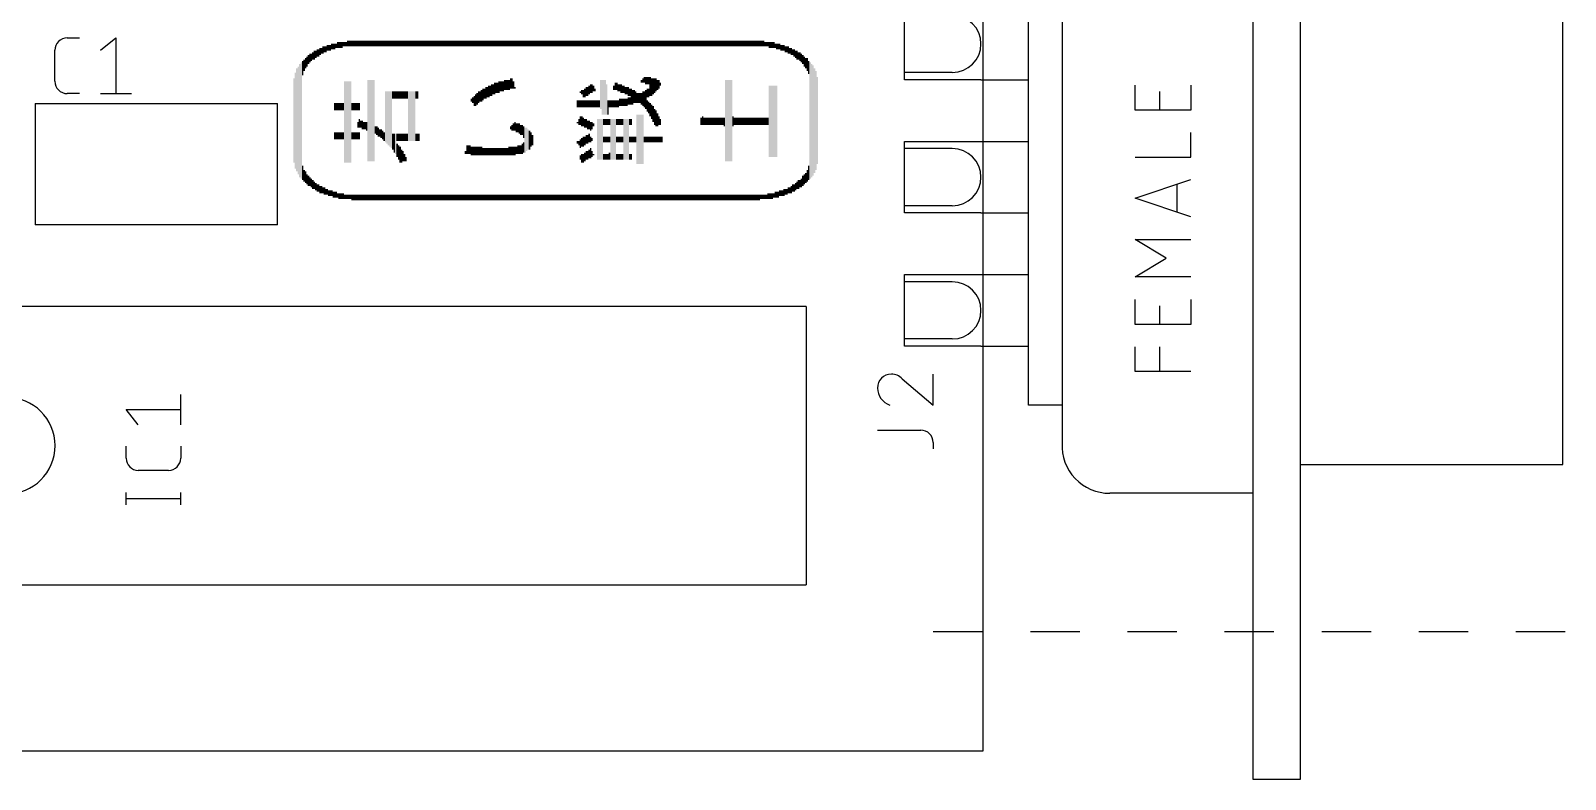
# Model space of a CAD drawing. Extents: x -12.2 to 54.6, y -5.6 to 69.1.
# Drawn here: x 4.03 to 36.2, y -5.6 to 10.1 of the extents above; entities that cross this region are included whole.
import ezdxf

# ---------------------------------------------------------------- set-up
doc = ezdxf.new("R2010")
doc.units = 0
for name, color, linetype in [('20', 30, 'CONTINUOUS'), ('21', 253, 'CONTINUOUS'), ('25', 253, 'CONTINUOUS'), ('51', 253, 'CONTINUOUS')]:
    doc.layers.add(name, color=color, linetype=linetype)

# ---------------------------------------------------------------- blocks, each defined once
blk = doc.blocks.new('RECT')
blk.add_solid([(-0.5, -0.5), (0.5, -0.5), (-0.5, 0.5), (0.5, 0.5)])

msp = doc.modelspace()

# ---------------------------------------------------------------- linework, layer by layer
at = {"layer": '20'}
for p, q in [((24, -5), (24, 47)), ((0, -5), (24, -5))]:
    msp.add_line(p, q, dxfattribs=at)
at = {"layer": '21'}
for p, q in [((29.65, 41.6), (29.65, 0.4)), ((30.65, 1), (30.65, 41)), ((36.15, 1), (36.15, 41)), ((24.95, 2.25), (24.95, 39.75)), ((25.65, 39.75), (25.65, 2.25)), ((23.95, 9.074), (24.95, 9.074)), ((27.1808, 8.4372), (27.1808, 8.9565)), ((27.7001, 8.4372), (27.7001, 8.8267)), ((28.3492, 8.9565), (28.3492, 8.4372)), ((4.1275, 8.5725), (4.1275, 6.0325)), ((4.1275, 8.5725), (9.2075, 8.5725)), ((9.2075, 6.0325), (9.2075, 8.5725)), ((28.3492, 8.4372), (27.1808, 8.4372)), ((23.95, 7.78), (24.95, 7.78)), ((28.3492, 7.4466), (28.3492, 7.9659)), ((27.1808, 7.4466), (28.3492, 7.4466)), ((27.1808, 6.5878), (28.3492, 6.9773)), ((28.0571, 6.8799), (28.0571, 6.2957)), ((28.3492, 6.1983), (27.1808, 6.5878)), ((23.95, 6.28), (24.95, 6.28)), ((9.2075, 6.0325), (4.1275, 6.0325)), ((27.8299, 5.3305), (27.1808, 5.72)), ((27.1808, 5.72), (28.3492, 5.72)), ((27.1808, 4.941), (27.8299, 5.3305)), ((23.95, 4.986), (24.95, 4.986)), ((28.3492, 4.941), (27.1808, 4.941)), ((20.2883, 4.3197), (3.5243, 4.3197)), ((20.2883, 4.3197), (20.2883, -1.5223)), ((27.1808, 3.9414), (27.1808, 4.4607)), ((27.7001, 3.9414), (27.7001, 4.3309)), ((28.3492, 4.4607), (28.3492, 3.9414)), ((28.3492, 3.9414), (27.1808, 3.9414)), ((23.95, 3.486), (24.95, 3.486)), ((27.1808, 2.9508), (27.1808, 3.4701)), ((27.7001, 2.9508), (27.7001, 3.4701)), ((28.3492, 2.9508), (27.1808, 2.9508)), ((25.65, 2.25), (24.95, 2.25)), ((25.65, 2.25), (25.65, 1.45)), ((30.65, -5.6), (30.65, 1)), ((30.65, 1), (36.15, 1)), ((29.65, 0.4), (26.65, 0.4)), ((29.65, 0.4), (29.65, -5.6)), ((3.5243, -1.5223), (20.2883, -1.5223)), ((22.95, -2.5), (23.9857, -2.5)), ((24.9857, -2.5), (26.0214, -2.5)), ((27.0214, -2.5), (28.0571, -2.5)), ((29.0571, -2.5), (30.0929, -2.5)), ((31.0929, -2.5), (32.1286, -2.5)), ((33.1286, -2.5), (34.1643, -2.5)), ((35.1643, -2.5), (36.2, -2.5)), ((29.65, -5.6), (30.65, -5.6))]:
    msp.add_line(p, q, dxfattribs=at)
for centre, radius, start, end in [((3.5243, 1.3988), 1.016, 270, 90), ((26.6494, 1.4006), 1.0006, 177.1716, 270.034)]:
    msp.add_arc(centre, radius, start, end, dxfattribs=at)
at = {"layer": '25'}
for p, q in [((4.5355, 9.0417), (4.5355, 9.6908)), ((4.7952, 9.9505), (5.0548, 9.9505)), ((5.4913, 9.6908), (5.8159, 9.9505)), ((5.8159, 9.9505), (5.8159, 8.782)), ((5.0548, 8.782), (4.7952, 8.782)), ((5.4913, 8.782), (6.1405, 8.782)), ((22.9492, 2.2501), (22.9492, 2.8992)), ((22.3001, 2.8018), (22.9492, 2.2501)), ((7.1755, 1.8369), (7.1755, 2.4719)), ((6.2865, 1.8369), (6.0325, 2.1544)), ((6.0325, 2.1544), (7.1755, 2.1544)), ((21.7808, 1.7228), (22.6896, 1.7228)), ((6.0325, 1.1347), (6.0325, 1.3887)), ((7.1755, 1.3887), (7.1755, 1.1347)), ((22.9492, 1.4631), (22.9492, 1.3333)), ((6.9215, 0.8807), (6.2865, 0.8807)), ((6.0325, 0.1605), (6.0325, 0.4145)), ((7.1755, 0.1605), (7.1755, 0.4145)), ((6.0325, 0.2875), (7.1755, 0.2875))]:
    msp.add_line(p, q, dxfattribs=at)
for centre, radius, start, end in [((4.7952, 9.6908), 0.2596, 90.0007, 180), ((4.7952, 9.0417), 0.2596, 180, 270), ((22.0729, 2.6071), 0.2921, 90, 180), ((22.0729, 2.5855), 0.3137, 43.6034, 90.0002), ((22.1561, 2.6071), 0.3753, 180.0001, 252.0554), ((22.6896, 1.4631), 0.2596, 0, 90), ((6.2865, 1.1347), 0.254, 180, 270), ((6.9215, 1.1347), 0.254, 270, 0)]:
    msp.add_arc(centre, radius, start, end, dxfattribs=at)
at = {"layer": '51'}
for p, q in [((22.35, 9.224), (22.35, 10.424)), ((22.35, 9.074), (22.35, 9.224)), ((23.35, 9.224), (22.35, 9.224)), ((23.95, 9.074), (22.35, 9.074)), ((22.35, 7.63), (22.35, 7.78)), ((22.35, 7.78), (23.95, 7.78)), ((22.35, 6.43), (22.35, 7.63)), ((23.35, 7.63), (22.35, 7.63)), ((22.35, 6.28), (22.35, 6.43)), ((23.35, 6.43), (22.35, 6.43)), ((23.95, 6.28), (22.35, 6.28)), ((22.35, 4.836), (22.35, 4.986)), ((22.35, 4.986), (23.95, 4.986)), ((22.35, 3.636), (22.35, 4.836)), ((23.35, 4.836), (22.35, 4.836)), ((22.35, 3.486), (22.35, 3.636)), ((23.35, 3.636), (22.35, 3.636)), ((23.95, 3.486), (22.35, 3.486))]:
    msp.add_line(p, q, dxfattribs=at)
for centre in [(23.35, 9.824), (23.35, 7.03), (23.35, 4.236)]:
    msp.add_arc(centre, 0.6, 270, 90, dxfattribs=at)

# ---------------------------------------------------------------- block references
at = {"layer": '21', "yscale": 0.0305, "rotation": 90}
for p, xscale in [((9.9764, 9.5888), 0.1829), ((10.0069, 9.604), 0.1524), ((10.0374, 9.6345), 0.1524), ((10.0679, 9.6345), 0.1524), ((10.0983, 9.665), 0.1524), ((10.1288, 9.6802), 0.1219), ((10.1593, 9.6955), 0.1524), ((10.1898, 9.7107), 0.1219), ((10.2203, 9.7107), 0.1219), ((10.2507, 9.7412), 0.1219), ((10.2812, 9.7412), 0.1219), ((10.3117, 9.7412), 0.1219), ((10.3422, 9.7717), 0.1219), ((10.3727, 9.7717), 0.1219), ((10.4031, 9.7717), 0.1219), ((10.4336, 9.7869), 0.0914), ((10.4641, 9.8022), 0.1219), ((10.4946, 9.8022), 0.1219), ((10.5251, 9.8022), 0.1219), ((10.5555, 9.8022), 0.1219), ((10.586, 9.8174), 0.0914), ((10.6165, 9.8174), 0.0914), ((10.647, 9.8174), 0.0914), ((10.6775, 9.8326), 0.1219), ((10.7079, 9.8326), 0.1219), ((10.7384, 9.8326), 0.1219), ((10.7689, 9.8326), 0.1219), ((10.7994, 9.8326), 0.1219), ((10.8299, 9.8326), 0.1219), ((10.8603, 9.8326), 0.1219), ((10.8908, 9.8326), 0.1219), ((10.9213, 9.8326), 0.1219), ((10.9518, 9.8326), 0.1219), ((10.9823, 9.8326), 0.1219), ((11.0127, 9.8326), 0.1219), ((11.0432, 9.8326), 0.1219), ((11.0737, 9.8326), 0.1219), ((11.1042, 9.8326), 0.1219), ((11.1347, 9.8326), 0.1219), ((11.1651, 9.8326), 0.1219), ((11.1956, 9.8326), 0.1219), ((11.2261, 9.8326), 0.1219), ((11.2566, 9.8326), 0.1219), ((11.2871, 9.8326), 0.1219), ((11.3175, 9.8326), 0.1219), ((11.348, 9.8326), 0.1219), ((11.3785, 9.8326), 0.1219), ((11.409, 9.8326), 0.1219), ((11.4395, 9.8326), 0.1219), ((11.4699, 9.8326), 0.1219), ((11.5004, 9.8326), 0.1219), ((11.5309, 9.8326), 0.1219), ((11.5614, 9.8326), 0.1219), ((11.5919, 9.8326), 0.1219), ((11.6223, 9.8326), 0.1219), ((11.6528, 9.8326), 0.1219), ((11.6833, 9.8326), 0.1219), ((11.7138, 9.8326), 0.1219), ((11.7443, 9.8326), 0.1219), ((11.7747, 9.8326), 0.1219), ((11.8052, 9.8326), 0.1219), ((11.8357, 9.8326), 0.1219), ((11.8662, 9.8326), 0.1219), ((11.8967, 9.8326), 0.1219), ((11.9271, 9.8326), 0.1219), ((11.9576, 9.8326), 0.1219), ((11.9881, 9.8326), 0.1219), ((12.0186, 9.8326), 0.1219), ((12.0491, 9.8326), 0.1219), ((12.0795, 9.8326), 0.1219), ((12.11, 9.8326), 0.1219), ((12.1405, 9.8326), 0.1219), ((12.171, 9.8326), 0.1219), ((12.2015, 9.8326), 0.1219), ((12.2319, 9.8326), 0.1219), ((12.2624, 9.8326), 0.1219), ((12.2929, 9.8326), 0.1219), ((12.3234, 9.8326), 0.1219), ((12.3539, 9.8326), 0.1219), ((12.3843, 9.8326), 0.1219), ((12.4148, 9.8326), 0.1219), ((12.4453, 9.8326), 0.1219), ((12.4758, 9.8326), 0.1219), ((12.5063, 9.8326), 0.1219), ((12.5367, 9.8326), 0.1219), ((12.5672, 9.8326), 0.1219), ((12.5977, 9.8326), 0.1219), ((12.6282, 9.8326), 0.1219), ((12.6587, 9.8326), 0.1219), ((12.6891, 9.8326), 0.1219), ((12.7196, 9.8326), 0.1219), ((12.7501, 9.8326), 0.1219), ((12.7806, 9.8326), 0.1219), ((12.8111, 9.8326), 0.1219), ((12.8415, 9.8326), 0.1219), ((12.872, 9.8326), 0.1219), ((12.9025, 9.8326), 0.1219), ((12.933, 9.8326), 0.1219), ((12.9635, 9.8326), 0.1219), ((12.9939, 9.8326), 0.1219), ((13.0244, 9.8326), 0.1219), ((13.0549, 9.8326), 0.1219), ((13.0854, 9.8326), 0.1219), ((13.1159, 9.8326), 0.1219), ((13.1463, 9.8326), 0.1219), ((13.1768, 9.8326), 0.1219), ((13.2073, 9.8326), 0.1219), ((13.2378, 9.8326), 0.1219), ((13.2683, 9.8326), 0.1219), ((13.2987, 9.8326), 0.1219), ((13.3292, 9.8326), 0.1219), ((13.3597, 9.8326), 0.1219), ((13.3902, 9.8326), 0.1219), ((13.4207, 9.8326), 0.1219), ((13.4511, 9.8326), 0.1219), ((13.4816, 9.8326), 0.1219), ((13.5121, 9.8326), 0.1219), ((13.5426, 9.8326), 0.1219), ((13.5731, 9.8326), 0.1219), ((13.6035, 9.8326), 0.1219), ((13.634, 9.8326), 0.1219), ((13.6645, 9.8326), 0.1219), ((13.695, 9.8326), 0.1219), ((13.7255, 9.8326), 0.1219), ((13.7559, 9.8326), 0.1219), ((13.7864, 9.8326), 0.1219), ((13.8169, 9.8326), 0.1219), ((13.8474, 9.8326), 0.1219), ((13.8779, 9.8326), 0.1219), ((13.9083, 9.8326), 0.1219), ((13.9388, 9.8326), 0.1219), ((13.9693, 9.8326), 0.1219), ((13.9998, 9.8326), 0.1219), ((14.0303, 9.8326), 0.1219), ((14.0607, 9.8326), 0.1219), ((14.0912, 9.8326), 0.1219), ((14.1217, 9.8326), 0.1219), ((14.1522, 9.8326), 0.1219), ((14.1827, 9.8326), 0.1219), ((14.2131, 9.8326), 0.1219), ((14.2436, 9.8326), 0.1219), ((14.2741, 9.8326), 0.1219), ((14.3046, 9.8326), 0.1219), ((14.3351, 9.8326), 0.1219), ((14.3655, 9.8326), 0.1219), ((14.396, 9.8326), 0.1219), ((14.4265, 9.8326), 0.1219), ((14.457, 9.8326), 0.1219), ((14.4875, 9.8326), 0.1219), ((14.5179, 9.8326), 0.1219), ((14.5484, 9.8326), 0.1219), ((14.5789, 9.8326), 0.1219), ((14.6094, 9.8326), 0.1219), ((14.6399, 9.8326), 0.1219), ((14.6703, 9.8326), 0.1219), ((14.7008, 9.8326), 0.1219), ((14.7313, 9.8326), 0.1219), ((14.7618, 9.8326), 0.1219), ((14.7923, 9.8326), 0.1219), ((14.8227, 9.8326), 0.1219), ((14.8532, 9.8326), 0.1219), ((14.8837, 9.8326), 0.1219), ((14.9142, 9.8326), 0.1219), ((14.9447, 9.8326), 0.1219), ((14.9751, 9.8326), 0.1219), ((15.0056, 9.8326), 0.1219), ((15.0361, 9.8326), 0.1219), ((15.0666, 9.8326), 0.1219), ((15.0971, 9.8326), 0.1219), ((15.1275, 9.8326), 0.1219), ((15.158, 9.8326), 0.1219), ((15.1885, 9.8326), 0.1219), ((15.219, 9.8326), 0.1219), ((15.2495, 9.8326), 0.1219), ((15.2799, 9.8326), 0.1219), ((15.3104, 9.8326), 0.1219), ((15.3409, 9.8326), 0.1219), ((15.3714, 9.8326), 0.1219), ((15.4019, 9.8326), 0.1219), ((15.4323, 9.8326), 0.1219), ((15.4628, 9.8326), 0.1219), ((15.4933, 9.8326), 0.1219), ((15.5238, 9.8326), 0.1219), ((15.5543, 9.8326), 0.1219), ((15.5847, 9.8326), 0.1219), ((15.6152, 9.8326), 0.1219), ((15.6457, 9.8326), 0.1219), ((15.6762, 9.8326), 0.1219), ((15.7067, 9.8326), 0.1219), ((15.7371, 9.8326), 0.1219), ((15.7676, 9.8326), 0.1219), ((15.7981, 9.8326), 0.1219), ((15.8286, 9.8326), 0.1219), ((15.8591, 9.8326), 0.1219), ((15.8895, 9.8326), 0.1219), ((15.92, 9.8326), 0.1219), ((15.9505, 9.8326), 0.1219), ((15.981, 9.8326), 0.1219), ((16.0115, 9.8326), 0.1219), ((16.0419, 9.8326), 0.1219), ((16.0724, 9.8326), 0.1219), ((16.1029, 9.8326), 0.1219), ((16.1334, 9.8326), 0.1219), ((16.1639, 9.8326), 0.1219), ((16.1943, 9.8326), 0.1219), ((16.2248, 9.8326), 0.1219), ((16.2553, 9.8326), 0.1219), ((16.2858, 9.8326), 0.1219), ((16.3163, 9.8326), 0.1219), ((16.3467, 9.8326), 0.1219), ((16.3772, 9.8326), 0.1219), ((16.4077, 9.8326), 0.1219), ((16.4382, 9.8326), 0.1219), ((16.4687, 9.8326), 0.1219), ((16.4991, 9.8326), 0.1219), ((16.5296, 9.8326), 0.1219), ((16.5601, 9.8326), 0.1219), ((16.5906, 9.8326), 0.1219), ((16.6211, 9.8326), 0.1219), ((16.6515, 9.8326), 0.1219), ((16.682, 9.8326), 0.1219), ((16.7125, 9.8326), 0.1219), ((16.743, 9.8326), 0.1219), ((16.7735, 9.8326), 0.1219), ((16.8039, 9.8326), 0.1219), ((16.8344, 9.8326), 0.1219), ((16.8649, 9.8326), 0.1219), ((16.8954, 9.8326), 0.1219), ((16.9259, 9.8326), 0.1219), ((16.9563, 9.8326), 0.1219), ((16.9868, 9.8326), 0.1219), ((17.0173, 9.8326), 0.1219), ((17.0478, 9.8326), 0.1219), ((17.0783, 9.8326), 0.1219), ((17.1087, 9.8326), 0.1219), ((17.1392, 9.8326), 0.1219), ((17.1697, 9.8326), 0.1219), ((17.2002, 9.8326), 0.1219), ((17.2307, 9.8326), 0.1219), ((17.2611, 9.8326), 0.1219), ((17.2916, 9.8326), 0.1219), ((17.3221, 9.8326), 0.1219), ((17.3526, 9.8326), 0.1219), ((17.3831, 9.8326), 0.1219), ((17.4135, 9.8326), 0.1219), ((17.444, 9.8326), 0.1219), ((17.4745, 9.8326), 0.1219), ((17.505, 9.8326), 0.1219), ((17.5355, 9.8326), 0.1219), ((17.5659, 9.8326), 0.1219), ((17.5964, 9.8326), 0.1219), ((17.6269, 9.8326), 0.1219), ((17.6574, 9.8326), 0.1219), ((17.6879, 9.8326), 0.1219), ((17.7183, 9.8326), 0.1219), ((17.7488, 9.8326), 0.1219), ((17.7793, 9.8326), 0.1219), ((17.8098, 9.8326), 0.1219), ((17.8403, 9.8326), 0.1219), ((17.8707, 9.8326), 0.1219), ((17.9012, 9.8326), 0.1219), ((17.9317, 9.8326), 0.1219), ((17.9622, 9.8326), 0.1219), ((17.9927, 9.8326), 0.1219), ((18.0231, 9.8326), 0.1219), ((18.0536, 9.8326), 0.1219), ((18.0841, 9.8326), 0.1219), ((18.1146, 9.8326), 0.1219), ((18.1451, 9.8326), 0.1219), ((18.1755, 9.8326), 0.1219), ((18.206, 9.8326), 0.1219), ((18.2365, 9.8326), 0.1219), ((18.267, 9.8326), 0.1219), ((18.2975, 9.8326), 0.1219), ((18.3279, 9.8326), 0.1219), ((18.3584, 9.8326), 0.1219), ((18.3889, 9.8326), 0.1219), ((18.4194, 9.8326), 0.1219), ((18.4499, 9.8326), 0.1219), ((18.4803, 9.8326), 0.1219), ((18.5108, 9.8326), 0.1219), ((18.5413, 9.8326), 0.1219), ((18.5718, 9.8326), 0.1219), ((18.6023, 9.8326), 0.1219), ((18.6327, 9.8326), 0.1219), ((18.6632, 9.8326), 0.1219), ((18.6937, 9.8326), 0.1219), ((18.7242, 9.8326), 0.1219), ((18.7547, 9.8326), 0.1219), ((18.7851, 9.8326), 0.1219), ((18.8156, 9.8326), 0.1219), ((18.8461, 9.8326), 0.1219), ((18.8766, 9.8326), 0.1219), ((18.9071, 9.8326), 0.1219), ((18.9375, 9.8326), 0.1219), ((18.968, 9.8326), 0.1219), ((18.9985, 9.8326), 0.1219), ((19.029, 9.8326), 0.1219), ((19.0595, 9.8326), 0.1219), ((19.0899, 9.8326), 0.1219), ((19.1204, 9.8326), 0.1219), ((19.1509, 9.8326), 0.1219), ((19.1814, 9.8326), 0.1219), ((19.2119, 9.8326), 0.1219), ((19.2423, 9.8326), 0.1219), ((19.2728, 9.8326), 0.1219), ((19.3033, 9.8326), 0.1219), ((19.3338, 9.8326), 0.1219), ((19.3643, 9.8326), 0.1219), ((19.3947, 9.8326), 0.1219), ((19.4252, 9.8174), 0.0914), ((19.4557, 9.8174), 0.0914), ((19.4862, 9.8174), 0.0914), ((19.5167, 9.8022), 0.1219), ((19.5471, 9.8022), 0.1219), ((19.5776, 9.8022), 0.1219), ((19.6081, 9.8022), 0.1219), ((19.6386, 9.7869), 0.0914), ((19.6691, 9.7717), 0.1219), ((19.6995, 9.7717), 0.1219), ((19.73, 9.7717), 0.1219), ((19.7605, 9.7412), 0.1219), ((19.791, 9.7412), 0.1219), ((19.8215, 9.7412), 0.1219), ((19.8519, 9.7107), 0.1219), ((19.8824, 9.7107), 0.1219), ((19.9129, 9.6955), 0.1524), ((19.9434, 9.6802), 0.1219), ((19.9739, 9.665), 0.1524), ((20.0043, 9.6498), 0.1219), ((20.0348, 9.6345), 0.1524), ((20.0653, 9.604), 0.1524), ((20.0958, 9.5888), 0.1829), ((9.6411, 8.2172), 2.2555), ((9.6716, 8.2172), 2.3774), ((9.7021, 8.2172), 2.4384), ((9.7326, 9.3145), 0.3048), ((9.7631, 9.3754), 0.2438), ((9.7935, 9.4212), 0.2134), ((9.824, 9.4516), 0.2134), ((9.8545, 9.4974), 0.1829), ((9.885, 9.5278), 0.1829), ((9.9155, 9.5431), 0.1524), ((9.9459, 9.5736), 0.1524), ((20.1263, 9.5736), 0.1524), ((20.1567, 9.5583), 0.1829), ((20.1872, 9.5278), 0.1829), ((20.2177, 9.4974), 0.1829), ((20.2482, 9.4516), 0.2134), ((20.2787, 9.4212), 0.2134), ((20.3091, 9.3907), 0.2743), ((20.3396, 9.3297), 0.2743), ((20.3701, 8.2172), 2.4384), ((20.4006, 8.2172), 2.3774), ((20.4311, 8.2172), 2.3165), ((9.5497, 8.2172), 1.7678), ((9.5802, 8.2172), 2.0117), ((9.6107, 8.2324), 2.1641), ((10.6165, 8.1867), 1.7069), ((10.647, 8.1867), 1.7069), ((10.6775, 8.1867), 1.7069), ((10.7079, 8.1867), 1.7069), ((10.7384, 8.1867), 1.7069), ((11.1042, 8.2172), 1.7069), ((11.1347, 8.2172), 1.7069), ((11.1651, 8.2172), 1.7069), ((11.1956, 8.2172), 1.7069), ((11.2261, 8.2172), 1.7069), ((13.7559, 8.8878), 0.2438), ((13.7864, 8.903), 0.2134), ((13.8169, 8.903), 0.2134), ((13.8474, 8.9182), 0.2438), ((13.8779, 8.9335), 0.2134), ((13.9083, 8.9335), 0.2134), ((13.9388, 8.9335), 0.2134), ((13.9693, 8.964), 0.2134), ((13.9998, 8.964), 0.2134), ((14.0303, 8.964), 0.2134), ((14.0607, 8.964), 0.2134), ((14.0912, 8.9944), 0.2134), ((14.1217, 8.9944), 0.2134), ((14.1522, 8.964), 0.1524), ((15.981, 8.7658), 0.6096), ((16.0115, 8.7049), 0.7315), ((16.0419, 8.7049), 0.7315), ((16.0724, 8.7049), 0.7315), ((16.2858, 8.9335), 0.1524), ((16.3163, 8.9335), 0.1524), ((16.8344, 9.0402), 0.061), ((16.8649, 9.0554), 0.0914), ((16.8954, 9.0706), 0.1219), ((16.9259, 9.0554), 0.1524), ((16.9563, 9.0554), 0.1524), ((16.9868, 9.0554), 0.1524), ((17.0173, 8.9335), 0.3962), ((17.0478, 8.9182), 0.3658), ((17.0783, 8.9335), 0.3353), ((17.1087, 8.9487), 0.3048), ((17.1392, 8.964), 0.2743), ((17.1697, 8.964), 0.2134), ((17.2002, 8.9792), 0.1829), ((17.2307, 8.9792), 0.061), ((18.6023, 8.2172), 1.7069), ((18.6327, 8.2172), 1.7069), ((18.6632, 8.2172), 1.7069), ((18.6937, 8.2172), 1.7069), ((18.7242, 8.2172), 1.7069), ((20.4615, 8.2172), 2.1946), ((20.492, 8.2172), 2.0726), ((20.5225, 8.2172), 1.8288), ((11.4699, 8.2934), 1.0668), ((11.5004, 8.2782), 1.0973), ((11.5309, 8.2629), 1.1278), ((11.5614, 8.2477), 1.1582), ((11.5919, 8.2324), 1.1887), ((11.6223, 8.7506), 0.1524), ((11.6528, 8.7506), 0.1524), ((11.6833, 8.7506), 0.1524), ((11.7138, 8.7506), 0.1524), ((11.7443, 8.7506), 0.1524), ((11.7747, 8.7506), 0.1524), ((11.8052, 8.7506), 0.1524), ((11.8357, 8.7506), 0.1524), ((11.8662, 8.7506), 0.1524), ((11.8967, 8.7506), 0.1524), ((11.9271, 8.7506), 0.1524), ((11.9576, 8.3086), 1.0363), ((11.9881, 8.3086), 1.0363), ((12.0186, 8.3086), 1.0363), ((12.0491, 8.3086), 1.0363), ((12.0795, 8.3086), 1.0363), ((12.11, 8.7506), 0.1524), ((12.1405, 8.7506), 0.1524), ((13.2987, 8.6439), 0.1219), ((13.3292, 8.6287), 0.2134), ((13.3597, 8.6439), 0.2438), ((13.3902, 8.6744), 0.2438), ((13.4207, 8.7049), 0.2438), ((13.4511, 8.7201), 0.2134), ((13.4816, 8.7354), 0.2438), ((13.5121, 8.7658), 0.2438), ((13.5426, 8.7811), 0.2134), ((13.5731, 8.7963), 0.2438), ((13.6035, 8.8116), 0.2134), ((13.634, 8.8268), 0.2438), ((13.6645, 8.842), 0.2134), ((13.695, 8.8573), 0.2438), ((13.7255, 8.8725), 0.2134), ((14.1827, 8.903), 0.0305), ((15.5543, 8.8116), 0.0305), ((15.5847, 8.8116), 0.0914), ((15.6152, 8.7811), 0.1524), ((15.6457, 8.7963), 0.1829), ((15.6762, 8.8268), 0.1829), ((15.7067, 8.8268), 0.1829), ((15.7371, 8.8573), 0.1829), ((15.7676, 8.8878), 0.1829), ((15.7981, 8.8878), 0.1829), ((15.8286, 8.8878), 0.1219), ((15.8591, 8.8573), 0.061), ((16.1029, 8.6592), 0.6401), ((16.2553, 8.903), 0.0914), ((16.3467, 8.903), 0.1524), ((16.3772, 8.903), 0.1524), ((16.4077, 8.8878), 0.1829), ((16.4382, 8.8725), 0.1524), ((16.4687, 8.8725), 0.1524), ((16.4991, 8.842), 0.1524), ((16.5296, 8.842), 0.1524), ((16.5601, 8.8268), 0.1829), ((16.5601, 8.6287), 0.1524), ((16.5906, 8.8116), 0.1524), ((16.5906, 8.6287), 0.1524), ((16.6211, 8.7201), 0.3353), ((16.6515, 8.7049), 0.3048), ((16.682, 8.7201), 0.2743), ((16.7125, 8.7049), 0.2438), ((16.743, 8.6896), 0.2134), ((16.7735, 8.6896), 0.2134), ((16.8039, 8.6896), 0.2134), ((16.8344, 8.6744), 0.2438), ((16.8649, 8.6744), 0.3048), ((16.8954, 8.6592), 0.3353), ((16.9259, 8.6592), 0.3962), ((16.9563, 8.7963), 0.1829), ((16.9868, 8.7963), 0.1829), ((19.5167, 8.202), 1.4935), ((19.5471, 8.202), 1.4935), ((19.5776, 8.202), 1.4935), ((19.6081, 8.202), 1.4935), ((19.6386, 8.202), 1.4935), ((19.6691, 8.202), 1.4935), ((10.4031, 8.5068), 0.1524), ((10.4336, 8.5068), 0.1524), ((10.4641, 8.5068), 0.1524), ((10.4946, 8.5068), 0.1524), ((10.5251, 8.5068), 0.1524), ((10.5555, 8.5068), 0.1524), ((10.586, 8.5068), 0.1524), ((10.7689, 8.5068), 0.1524), ((10.7994, 8.5068), 0.1524), ((10.8299, 8.5068), 0.1524), ((10.8603, 8.5068), 0.1524), ((10.8908, 8.5068), 0.1524), ((10.9213, 8.5068), 0.1524), ((13.2683, 8.6439), 0.061), ((15.4933, 8.5677), 0.1524), ((15.5238, 8.5677), 0.1524), ((15.5543, 8.5677), 0.1524), ((15.5847, 8.5677), 0.1524), ((15.6152, 8.5677), 0.1524), ((15.6457, 8.5677), 0.1524), ((15.6762, 8.5677), 0.1524), ((15.7067, 8.5677), 0.1524), ((15.7371, 8.5677), 0.1524), ((15.7676, 8.5677), 0.1524), ((15.7981, 8.5677), 0.1524), ((15.8286, 8.5677), 0.1524), ((15.8591, 8.5677), 0.1524), ((15.8895, 8.5677), 0.1524), ((15.92, 8.5677), 0.1524), ((15.9505, 8.5677), 0.1524), ((16.1334, 8.4915), 0.3048), ((16.1639, 8.5677), 0.1524), ((16.1943, 8.5677), 0.1524), ((16.2248, 8.5677), 0.1524), ((16.2553, 8.5677), 0.1524), ((16.2858, 8.5677), 0.1524), ((16.3163, 8.5677), 0.1524), ((16.3467, 8.5677), 0.1524), ((16.3772, 8.5982), 0.1524), ((16.4077, 8.5982), 0.1524), ((16.4382, 8.5982), 0.1524), ((16.4687, 8.5982), 0.1524), ((16.4991, 8.5982), 0.1524), ((16.5296, 8.5982), 0.1524), ((16.9563, 8.522), 0.2438), ((16.9868, 8.4915), 0.2438), ((17.0173, 8.4458), 0.2743), ((17.0478, 8.4001), 0.3048), ((17.0783, 8.3544), 0.3353), ((17.1087, 8.2934), 0.3353), ((17.1392, 8.2629), 0.3353), ((17.1697, 8.2324), 0.2743), ((10.8908, 8.1258), 0.1219), ((10.9213, 8.1562), 0.1829), ((10.9518, 8.141), 0.1524), ((10.9823, 8.1258), 0.1829), ((11.0127, 8.1105), 0.1524), ((11.0432, 8.1105), 0.1524), ((11.0737, 8.0953), 0.1829), ((11.2566, 8.0191), 0.1524), ((11.2871, 8.0038), 0.1829), ((11.3175, 7.9734), 0.1829), ((14.0912, 8.0648), 0.061), ((14.1217, 8.0648), 0.1219), ((14.1522, 8.08), 0.1524), ((14.1827, 8.0953), 0.1829), ((14.2131, 8.0648), 0.1829), ((14.2436, 8.0648), 0.1829), ((14.2741, 8.0496), 0.2134), ((14.3046, 8.0191), 0.2134), ((14.3351, 8.0191), 0.2134), ((14.3655, 7.9734), 0.2438), ((14.396, 7.8057), 0.5182), ((14.4265, 7.821), 0.4877), ((15.4933, 8.1715), 0.0305), ((15.5238, 8.1867), 0.1219), ((15.5543, 8.2172), 0.1829), ((15.5847, 8.202), 0.2134), ((15.6152, 8.1867), 0.1829), ((15.6457, 8.1562), 0.1829), ((15.6762, 8.1562), 0.1829), ((15.7067, 8.1258), 0.1829), ((15.7371, 8.1258), 0.1829), ((15.7676, 8.0953), 0.1829), ((15.7981, 8.1105), 0.1524), ((15.8286, 8.1258), 0.061), ((15.92, 7.821), 0.8534), ((15.9505, 7.821), 0.8534), ((15.981, 7.821), 0.8534), ((16.0115, 7.821), 0.8534), ((16.0419, 8.1867), 0.1219), ((16.0724, 8.1867), 0.1219), ((16.1029, 8.1867), 0.1219), ((16.1334, 8.1867), 0.1219), ((16.1639, 8.1867), 0.1219), ((16.1943, 7.821), 0.8534), ((16.2248, 7.821), 0.8534), ((16.2553, 7.821), 0.8534), ((16.2858, 7.821), 0.8534), ((16.3163, 8.1867), 0.1219), ((16.3467, 8.1867), 0.1219), ((16.3772, 8.1867), 0.1219), ((16.4077, 8.1867), 0.1219), ((16.4382, 8.1867), 0.1219), ((16.4687, 7.821), 0.8534), ((16.4991, 7.821), 0.8534), ((16.5296, 7.821), 0.8534), ((16.5601, 7.821), 0.8534), ((16.5906, 8.1867), 0.1219), ((16.6211, 8.1867), 0.1219), ((16.743, 7.821), 1.0363), ((16.7735, 7.821), 1.0363), ((16.8039, 7.821), 1.0363), ((16.8344, 7.821), 1.0363), ((16.8649, 7.821), 1.0363), ((17.2002, 8.2172), 0.1829), ((17.2307, 8.1867), 0.1219), ((18.0841, 8.202), 0.1524), ((18.1146, 8.2172), 0.1829), ((18.1451, 8.202), 0.1524), ((18.1755, 8.202), 0.1524), ((18.206, 8.202), 0.1524), ((18.2365, 8.202), 0.1524), ((18.267, 8.202), 0.1524), ((18.2975, 8.202), 0.1524), ((18.3279, 8.202), 0.1524), ((18.3584, 8.202), 0.1524), ((18.3889, 8.202), 0.1524), ((18.4194, 8.202), 0.1524), ((18.4499, 8.202), 0.1524), ((18.4803, 8.202), 0.1524), ((18.5108, 8.202), 0.1524), ((18.5413, 8.202), 0.1524), ((18.5718, 8.1867), 0.1829), ((18.7547, 8.202), 0.2134), ((18.7851, 8.202), 0.1524), ((18.8156, 8.202), 0.1524), ((18.8461, 8.202), 0.1524), ((18.8766, 8.202), 0.1524), ((18.9071, 8.202), 0.1524), ((18.9375, 8.202), 0.1524), ((18.968, 8.202), 0.1524), ((18.9985, 8.202), 0.1524), ((19.029, 8.202), 0.1524), ((19.0595, 8.202), 0.1524), ((19.0899, 8.202), 0.1524), ((19.1204, 8.202), 0.1524), ((19.1509, 8.202), 0.1524), ((19.1814, 8.202), 0.1524), ((19.2119, 8.202), 0.1524), ((19.2423, 8.202), 0.1524), ((19.2728, 8.202), 0.1524), ((19.3033, 8.202), 0.1524), ((19.3338, 8.202), 0.1524), ((19.3643, 8.202), 0.1524), ((19.3947, 8.202), 0.1524), ((19.4252, 8.202), 0.1524), ((19.4557, 8.202), 0.1524), ((19.4862, 8.202), 0.1524), ((10.4031, 7.8972), 0.1524), ((10.4336, 7.8972), 0.1524), ((10.4641, 7.8972), 0.1524), ((10.4946, 7.8972), 0.1524), ((10.5251, 7.8972), 0.1524), ((10.5555, 7.8972), 0.1524), ((10.586, 7.8972), 0.1524), ((10.7689, 7.8972), 0.1524), ((10.7994, 7.8972), 0.1524), ((10.8299, 7.8972), 0.1524), ((10.8603, 7.8972), 0.1524), ((10.8908, 7.8972), 0.1524), ((10.9213, 7.8972), 0.1524), ((11.348, 7.9581), 0.1524), ((11.3785, 7.9429), 0.1829), ((11.409, 7.9124), 0.1829), ((11.4395, 7.8819), 0.1829), ((11.6223, 7.7752), 0.3353), ((11.6528, 7.7448), 0.3962), ((11.6833, 7.7295), 0.4267), ((11.7138, 7.8667), 0.1524), ((11.7138, 7.5924), 0.2743), ((11.7443, 7.8667), 0.1524), ((11.7747, 7.8667), 0.1524), ((11.8052, 7.8667), 0.1524), ((11.8357, 7.8667), 0.1524), ((11.8662, 7.8667), 0.1524), ((11.8967, 7.8667), 0.1524), ((11.9271, 7.8667), 0.1524), ((12.11, 7.8667), 0.1524), ((12.1405, 7.8667), 0.1524), ((12.171, 7.8667), 0.1524), ((14.3351, 7.6228), 0.2134), ((14.3655, 7.6533), 0.2134), ((14.457, 7.821), 0.4267), ((14.4875, 7.8057), 0.3962), ((14.5179, 7.821), 0.3048), ((14.5484, 7.8057), 0.2134), ((15.4933, 7.76), 0.061), ((15.5238, 7.7448), 0.0914), ((15.5543, 7.7295), 0.1829), ((15.5847, 7.76), 0.1829), ((15.6152, 7.7752), 0.2134), ((15.6457, 7.7905), 0.1829), ((15.6762, 7.821), 0.1829), ((15.7067, 7.821), 0.1829), ((15.7371, 7.8514), 0.1829), ((15.7676, 7.821), 0.1219), ((15.7981, 7.821), 0.061), ((16.0419, 7.821), 0.1219), ((16.0724, 7.821), 0.1219), ((16.1029, 7.821), 0.1219), ((16.1334, 7.821), 0.1219), ((16.1639, 7.821), 0.1219), ((16.3163, 7.821), 0.1219), ((16.3467, 7.821), 0.1219), ((16.3772, 7.821), 0.1219), ((16.4077, 7.821), 0.1219), ((16.4382, 7.821), 0.1219), ((16.5906, 7.821), 0.1219), ((16.6211, 7.821), 0.1219), ((16.6515, 7.821), 0.1219), ((16.682, 7.821), 0.1219), ((16.7125, 7.821), 0.1219), ((16.8954, 7.821), 0.1219), ((16.9259, 7.821), 0.1219), ((16.9563, 7.821), 0.1219), ((16.9868, 7.821), 0.1219), ((17.0173, 7.821), 0.1219), ((17.0478, 7.821), 0.1219), ((17.0783, 7.821), 0.1219), ((17.1087, 7.821), 0.1219), ((17.1392, 7.821), 0.1219), ((17.1697, 7.821), 0.1219), ((17.2002, 7.821), 0.1219), ((17.2307, 7.821), 0.1219), ((17.2611, 7.821), 0.1219), ((11.7443, 7.5466), 0.3048), ((11.7747, 7.5009), 0.3353), ((11.8052, 7.4704), 0.2743), ((11.8357, 7.4704), 0.2134), ((11.8662, 7.44), 0.1524), ((11.8967, 7.4095), 0.0914), ((13.1463, 7.5466), 0.061), ((13.1768, 7.6076), 0.1829), ((13.2073, 7.6076), 0.1829), ((13.2378, 7.6076), 0.1829), ((13.2683, 7.5771), 0.1829), ((13.2987, 7.5771), 0.1829), ((13.3292, 7.5771), 0.1829), ((13.3597, 7.5771), 0.1829), ((13.3902, 7.5771), 0.1829), ((13.4207, 7.5771), 0.1829), ((13.4511, 7.5771), 0.1829), ((13.4816, 7.5771), 0.1829), ((13.5121, 7.5619), 0.1524), ((13.5426, 7.5619), 0.1524), ((13.5731, 7.5619), 0.1524), ((13.6035, 7.5619), 0.1524), ((13.634, 7.5619), 0.1524), ((13.6645, 7.5619), 0.1524), ((13.695, 7.5619), 0.1524), ((13.7255, 7.5619), 0.1524), ((13.7559, 7.5619), 0.1524), ((13.7864, 7.5619), 0.1524), ((13.8169, 7.5619), 0.1524), ((13.8474, 7.5619), 0.1524), ((13.8779, 7.5619), 0.1524), ((13.9083, 7.5619), 0.1524), ((13.9388, 7.5619), 0.1524), ((13.9693, 7.5619), 0.1524), ((13.9998, 7.5619), 0.1524), ((14.0303, 7.5619), 0.1524), ((14.0607, 7.5771), 0.1829), ((14.0912, 7.5771), 0.1829), ((14.1217, 7.5771), 0.1829), ((14.1522, 7.5771), 0.1829), ((14.1827, 7.5771), 0.1829), ((14.2131, 7.5924), 0.1524), ((14.2436, 7.6076), 0.1829), ((14.2741, 7.6076), 0.1829), ((14.3046, 7.6076), 0.1829), ((15.5543, 7.44), 0.0914), ((15.5847, 7.4247), 0.1829), ((15.6152, 7.4247), 0.1829), ((15.6457, 7.4552), 0.1829), ((15.6762, 7.4857), 0.1829), ((15.7067, 7.4857), 0.1829), ((15.7371, 7.5162), 0.1829), ((15.7676, 7.5314), 0.2134), ((15.7981, 7.5162), 0.1219), ((15.8286, 7.5009), 0.0305), ((16.0419, 7.4552), 0.1219), ((16.0724, 7.4552), 0.1219), ((16.1029, 7.4552), 0.1219), ((16.1334, 7.4552), 0.1219), ((16.1639, 7.4704), 0.1524), ((16.3163, 7.4552), 0.1219), ((16.3467, 7.4552), 0.1219), ((16.3772, 7.4552), 0.1219), ((16.4077, 7.4552), 0.1219), ((16.4382, 7.4552), 0.1219), ((16.5906, 7.4552), 0.1219), ((16.6211, 7.4552), 0.1219), ((9.7326, 7.1199), 0.3048), ((9.7631, 7.059), 0.2438), ((9.7935, 7.0285), 0.2438), ((9.824, 6.9828), 0.2134), ((20.2482, 6.9828), 0.2134), ((20.2787, 7.0132), 0.2134), ((20.3091, 7.059), 0.2438), ((20.3396, 7.1199), 0.3048), ((9.8545, 6.9523), 0.2134), ((9.885, 6.937), 0.1829), ((9.9155, 6.9066), 0.1829), ((9.9459, 6.8761), 0.1829), ((9.9764, 6.8608), 0.1524), ((10.0069, 6.8304), 0.1524), ((10.0374, 6.7999), 0.1524), ((10.0679, 6.7999), 0.1524), ((10.0983, 6.7694), 0.1524), ((10.1288, 6.7694), 0.1524), ((10.1593, 6.7542), 0.1219), ((10.1898, 6.7389), 0.1524), ((10.2203, 6.7237), 0.1219), ((10.2507, 6.7237), 0.1219), ((19.8215, 6.7084), 0.1524), ((19.8519, 6.7237), 0.1219), ((19.8824, 6.7237), 0.1219), ((19.9129, 6.7542), 0.1219), ((19.9434, 6.7542), 0.1219), ((19.9739, 6.7694), 0.1524), ((20.0043, 6.7999), 0.1524), ((20.0348, 6.7999), 0.1524), ((20.0653, 6.8304), 0.1524), ((20.0958, 6.8608), 0.1524), ((20.1263, 6.8761), 0.1829), ((20.1567, 6.8913), 0.1524), ((20.1872, 6.9066), 0.1829), ((20.2177, 6.9523), 0.2134), ((10.2812, 6.6932), 0.1219), ((10.3117, 6.6932), 0.1219), ((10.3422, 6.6932), 0.1219), ((10.3727, 6.6627), 0.1219), ((10.4031, 6.6627), 0.1219), ((10.4336, 6.6627), 0.1219), ((10.4641, 6.6475), 0.0914), ((10.4946, 6.6322), 0.1219), ((10.5251, 6.6322), 0.1219), ((10.5555, 6.6322), 0.1219), ((10.586, 6.6322), 0.1219), ((10.6165, 6.617), 0.0914), ((10.647, 6.617), 0.0914), ((10.6775, 6.617), 0.0914), ((10.7079, 6.617), 0.0914), ((10.7384, 6.617), 0.0914), ((10.7689, 6.6018), 0.1219), ((10.7994, 6.6018), 0.1219), ((10.8299, 6.6018), 0.1219), ((10.8603, 6.6018), 0.1219), ((10.8908, 6.6018), 0.1219), ((10.9213, 6.6018), 0.1219), ((10.9518, 6.6018), 0.1219), ((10.9823, 6.6018), 0.1219), ((11.0127, 6.6018), 0.1219), ((11.0432, 6.6018), 0.1219), ((11.0737, 6.6018), 0.1219), ((11.1042, 6.6018), 0.1219), ((11.1347, 6.6018), 0.1219), ((11.1651, 6.6018), 0.1219), ((11.1956, 6.6018), 0.1219), ((11.2261, 6.6018), 0.1219), ((11.2566, 6.6018), 0.1219), ((11.2871, 6.6018), 0.1219), ((11.3175, 6.6018), 0.1219), ((11.348, 6.6018), 0.1219), ((11.3785, 6.6018), 0.1219), ((11.409, 6.6018), 0.1219), ((11.4395, 6.6018), 0.1219), ((11.4699, 6.6018), 0.1219), ((11.5004, 6.6018), 0.1219), ((11.5309, 6.6018), 0.1219), ((11.5614, 6.6018), 0.1219), ((11.5919, 6.6018), 0.1219), ((11.6223, 6.6018), 0.1219), ((11.6528, 6.6018), 0.1219), ((11.6833, 6.6018), 0.1219), ((11.7138, 6.6018), 0.1219), ((11.7443, 6.6018), 0.1219), ((11.7747, 6.6018), 0.1219), ((11.8052, 6.6018), 0.1219), ((11.8357, 6.6018), 0.1219), ((11.8662, 6.6018), 0.1219), ((11.8967, 6.6018), 0.1219), ((11.9271, 6.6018), 0.1219), ((11.9576, 6.6018), 0.1219), ((11.9881, 6.6018), 0.1219), ((12.0186, 6.6018), 0.1219), ((12.0491, 6.6018), 0.1219), ((12.0795, 6.6018), 0.1219), ((12.11, 6.6018), 0.1219), ((12.1405, 6.6018), 0.1219), ((12.171, 6.6018), 0.1219), ((12.2015, 6.6018), 0.1219), ((12.2319, 6.6018), 0.1219), ((12.2624, 6.6018), 0.1219), ((12.2929, 6.6018), 0.1219), ((12.3234, 6.6018), 0.1219), ((12.3539, 6.6018), 0.1219), ((12.3843, 6.6018), 0.1219), ((12.4148, 6.6018), 0.1219), ((12.4453, 6.6018), 0.1219), ((12.4758, 6.6018), 0.1219), ((12.5063, 6.6018), 0.1219), ((12.5367, 6.6018), 0.1219), ((12.5672, 6.6018), 0.1219), ((12.5977, 6.6018), 0.1219), ((12.6282, 6.6018), 0.1219), ((12.6587, 6.6018), 0.1219), ((12.6891, 6.6018), 0.1219), ((12.7196, 6.6018), 0.1219), ((12.7501, 6.6018), 0.1219), ((12.7806, 6.6018), 0.1219), ((12.8111, 6.6018), 0.1219), ((12.8415, 6.6018), 0.1219), ((12.872, 6.6018), 0.1219), ((12.9025, 6.6018), 0.1219), ((12.933, 6.6018), 0.1219), ((12.9635, 6.6018), 0.1219), ((12.9939, 6.6018), 0.1219), ((13.0244, 6.6018), 0.1219), ((13.0549, 6.6018), 0.1219), ((13.0854, 6.6018), 0.1219), ((13.1159, 6.6018), 0.1219), ((13.1463, 6.6018), 0.1219), ((13.1768, 6.6018), 0.1219), ((13.2073, 6.6018), 0.1219), ((13.2378, 6.6018), 0.1219), ((13.2683, 6.6018), 0.1219), ((13.2987, 6.6018), 0.1219), ((13.3292, 6.6018), 0.1219), ((13.3597, 6.6018), 0.1219), ((13.3902, 6.6018), 0.1219), ((13.4207, 6.6018), 0.1219), ((13.4511, 6.6018), 0.1219), ((13.4816, 6.6018), 0.1219), ((13.5121, 6.6018), 0.1219), ((13.5426, 6.6018), 0.1219), ((13.5731, 6.6018), 0.1219), ((13.6035, 6.6018), 0.1219), ((13.634, 6.6018), 0.1219), ((13.6645, 6.6018), 0.1219), ((13.695, 6.6018), 0.1219), ((13.7255, 6.6018), 0.1219), ((13.7559, 6.6018), 0.1219), ((13.7864, 6.6018), 0.1219), ((13.8169, 6.6018), 0.1219), ((13.8474, 6.6018), 0.1219), ((13.8779, 6.6018), 0.1219), ((13.9083, 6.6018), 0.1219), ((13.9388, 6.6018), 0.1219), ((13.9693, 6.6018), 0.1219), ((13.9998, 6.6018), 0.1219), ((14.0303, 6.6018), 0.1219), ((14.0607, 6.6018), 0.1219), ((14.0912, 6.6018), 0.1219), ((14.1217, 6.6018), 0.1219), ((14.1522, 6.6018), 0.1219), ((14.1827, 6.6018), 0.1219), ((14.2131, 6.6018), 0.1219), ((14.2436, 6.6018), 0.1219), ((14.2741, 6.6018), 0.1219), ((14.3046, 6.6018), 0.1219), ((14.3351, 6.6018), 0.1219), ((14.3655, 6.6018), 0.1219), ((14.396, 6.6018), 0.1219), ((14.4265, 6.6018), 0.1219), ((14.457, 6.6018), 0.1219), ((14.4875, 6.6018), 0.1219), ((14.5179, 6.6018), 0.1219), ((14.5484, 6.6018), 0.1219), ((14.5789, 6.6018), 0.1219), ((14.6094, 6.6018), 0.1219), ((14.6399, 6.6018), 0.1219), ((14.6703, 6.6018), 0.1219), ((14.7008, 6.6018), 0.1219), ((14.7313, 6.6018), 0.1219), ((14.7618, 6.6018), 0.1219), ((14.7923, 6.6018), 0.1219), ((14.8227, 6.6018), 0.1219), ((14.8532, 6.6018), 0.1219), ((14.8837, 6.6018), 0.1219), ((14.9142, 6.6018), 0.1219), ((14.9447, 6.6018), 0.1219), ((14.9751, 6.6018), 0.1219), ((15.0056, 6.6018), 0.1219), ((15.0361, 6.6018), 0.1219), ((15.0666, 6.6018), 0.1219), ((15.0971, 6.6018), 0.1219), ((15.1275, 6.6018), 0.1219), ((15.158, 6.6018), 0.1219), ((15.1885, 6.6018), 0.1219), ((15.219, 6.6018), 0.1219), ((15.2495, 6.6018), 0.1219), ((15.2799, 6.6018), 0.1219), ((15.3104, 6.6018), 0.1219), ((15.3409, 6.6018), 0.1219), ((15.3714, 6.6018), 0.1219), ((15.4019, 6.6018), 0.1219), ((15.4323, 6.6018), 0.1219), ((15.4628, 6.6018), 0.1219), ((15.4933, 6.6018), 0.1219), ((15.5238, 6.6018), 0.1219), ((15.5543, 6.6018), 0.1219), ((15.5847, 6.6018), 0.1219), ((15.6152, 6.6018), 0.1219), ((15.6457, 6.6018), 0.1219), ((15.6762, 6.6018), 0.1219), ((15.7067, 6.6018), 0.1219), ((15.7371, 6.6018), 0.1219), ((15.7676, 6.6018), 0.1219), ((15.7981, 6.6018), 0.1219), ((15.8286, 6.6018), 0.1219), ((15.8591, 6.6018), 0.1219), ((15.8895, 6.6018), 0.1219), ((15.92, 6.6018), 0.1219), ((15.9505, 6.6018), 0.1219), ((15.981, 6.6018), 0.1219), ((16.0115, 6.6018), 0.1219), ((16.0419, 6.6018), 0.1219), ((16.0724, 6.6018), 0.1219), ((16.1029, 6.6018), 0.1219), ((16.1334, 6.6018), 0.1219), ((16.1639, 6.6018), 0.1219), ((16.1943, 6.6018), 0.1219), ((16.2248, 6.6018), 0.1219), ((16.2553, 6.6018), 0.1219), ((16.2858, 6.6018), 0.1219), ((16.3163, 6.6018), 0.1219), ((16.3467, 6.6018), 0.1219), ((16.3772, 6.6018), 0.1219), ((16.4077, 6.6018), 0.1219), ((16.4382, 6.6018), 0.1219), ((16.4687, 6.6018), 0.1219), ((16.4991, 6.6018), 0.1219), ((16.5296, 6.6018), 0.1219), ((16.5601, 6.6018), 0.1219), ((16.5906, 6.6018), 0.1219), ((16.6211, 6.6018), 0.1219), ((16.6515, 6.6018), 0.1219), ((16.682, 6.6018), 0.1219), ((16.7125, 6.6018), 0.1219), ((16.743, 6.6018), 0.1219), ((16.7735, 6.6018), 0.1219), ((16.8039, 6.6018), 0.1219), ((16.8344, 6.6018), 0.1219), ((16.8649, 6.6018), 0.1219), ((16.8954, 6.6018), 0.1219), ((16.9259, 6.6018), 0.1219), ((16.9563, 6.6018), 0.1219), ((16.9868, 6.6018), 0.1219), ((17.0173, 6.6018), 0.1219), ((17.0478, 6.6018), 0.1219), ((17.0783, 6.6018), 0.1219), ((17.1087, 6.6018), 0.1219), ((17.1392, 6.6018), 0.1219), ((17.1697, 6.6018), 0.1219), ((17.2002, 6.6018), 0.1219), ((17.2307, 6.6018), 0.1219), ((17.2611, 6.6018), 0.1219), ((17.2916, 6.6018), 0.1219), ((17.3221, 6.6018), 0.1219), ((17.3526, 6.6018), 0.1219), ((17.3831, 6.6018), 0.1219), ((17.4135, 6.6018), 0.1219), ((17.444, 6.6018), 0.1219), ((17.4745, 6.6018), 0.1219), ((17.505, 6.6018), 0.1219), ((17.5355, 6.6018), 0.1219), ((17.5659, 6.6018), 0.1219), ((17.5964, 6.6018), 0.1219), ((17.6269, 6.6018), 0.1219), ((17.6574, 6.6018), 0.1219), ((17.6879, 6.6018), 0.1219), ((17.7183, 6.6018), 0.1219), ((17.7488, 6.6018), 0.1219), ((17.7793, 6.6018), 0.1219), ((17.8098, 6.6018), 0.1219), ((17.8403, 6.6018), 0.1219), ((17.8707, 6.6018), 0.1219), ((17.9012, 6.6018), 0.1219), ((17.9317, 6.6018), 0.1219), ((17.9622, 6.6018), 0.1219), ((17.9927, 6.6018), 0.1219), ((18.0231, 6.6018), 0.1219), ((18.0536, 6.6018), 0.1219), ((18.0841, 6.6018), 0.1219), ((18.1146, 6.6018), 0.1219), ((18.1451, 6.6018), 0.1219), ((18.1755, 6.6018), 0.1219), ((18.206, 6.6018), 0.1219), ((18.2365, 6.6018), 0.1219), ((18.267, 6.6018), 0.1219), ((18.2975, 6.6018), 0.1219), ((18.3279, 6.6018), 0.1219), ((18.3584, 6.6018), 0.1219), ((18.3889, 6.6018), 0.1219), ((18.4194, 6.6018), 0.1219), ((18.4499, 6.6018), 0.1219), ((18.4803, 6.6018), 0.1219), ((18.5108, 6.6018), 0.1219), ((18.5413, 6.6018), 0.1219), ((18.5718, 6.6018), 0.1219), ((18.6023, 6.6018), 0.1219), ((18.6327, 6.6018), 0.1219), ((18.6632, 6.6018), 0.1219), ((18.6937, 6.6018), 0.1219), ((18.7242, 6.6018), 0.1219), ((18.7547, 6.6018), 0.1219), ((18.7851, 6.6018), 0.1219), ((18.8156, 6.6018), 0.1219), ((18.8461, 6.6018), 0.1219), ((18.8766, 6.6018), 0.1219), ((18.9071, 6.6018), 0.1219), ((18.9375, 6.6018), 0.1219), ((18.968, 6.6018), 0.1219), ((18.9985, 6.6018), 0.1219), ((19.029, 6.6018), 0.1219), ((19.0595, 6.6018), 0.1219), ((19.0899, 6.6018), 0.1219), ((19.1204, 6.6018), 0.1219), ((19.1509, 6.6018), 0.1219), ((19.1814, 6.6018), 0.1219), ((19.2119, 6.6018), 0.1219), ((19.2423, 6.6018), 0.1219), ((19.2728, 6.6018), 0.1219), ((19.3033, 6.6018), 0.1219), ((19.3338, 6.617), 0.0914), ((19.3643, 6.617), 0.0914), ((19.3947, 6.617), 0.0914), ((19.4252, 6.617), 0.0914), ((19.4557, 6.617), 0.0914), ((19.4862, 6.6322), 0.1219), ((19.5167, 6.6322), 0.1219), ((19.5471, 6.6322), 0.1219), ((19.5776, 6.6322), 0.1219), ((19.6081, 6.6475), 0.0914), ((19.6386, 6.6627), 0.1219), ((19.6691, 6.6627), 0.1219), ((19.6995, 6.6627), 0.1219), ((19.73, 6.6932), 0.1219), ((19.7605, 6.6932), 0.1219), ((19.791, 6.6932), 0.1219)]:
    msp.add_blockref('RECT', p, dxfattribs=dict(at, xscale=xscale))

doc.saveas('drawing.dxf')
